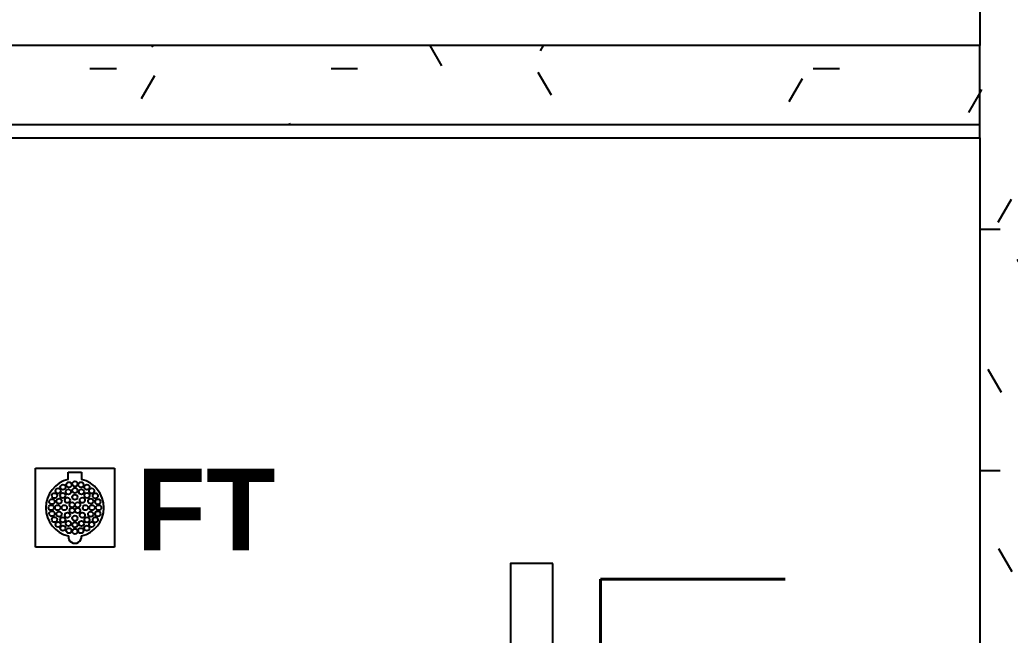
# Model space of a CAD drawing. Header units: millimetres. Extents: x -92759 to 184353, y -15225 to 86714.
# Drawn here: x -69154 to -67275, y 52723 to 53890 of the extents above; entities that cross this region are included whole.
import ezdxf

# ---------------------------------------------------------------- set-up
doc = ezdxf.new("R2010")
doc.units = ezdxf.units.MM
for name, color, linetype in [('0-1', 9, 'Continuous'), ('A-_FLOR----_E', 8, 'Continuous'), ('A-_WALL----_E', 8, 'Continuous'), ('A-_WALL----_H-1', 9, 'Continuous'), ('A-_WALLPRTN_E', 8, 'Continuous'), ('E-legend', 1, 'Continuous'), ('E-LIGHT----E', 1, 'Continuous'), ('M-_SANIFIXR_E', 9, 'Continuous')]:
    doc.layers.add(name, color=color, linetype=linetype)
doc.layers.add('1599_FURN_RHH_BLK8 _NEW__1ST STY_dwg _2_-1', color=7, linetype='Continuous', true_color=0xaaaaaa)
doc.layers.add('A-_FURN_ANNO', color=30, linetype='Continuous', true_color=0xff7f00)
doc.styles.add('Arial_B', font='arialbd.ttf')
doc.styles.add('Simplex', font='simplex_.ttf', dxfattribs={"width": 0.7, "height": 450})
pattern_1 = [(0, (-11870.95, 40538.29), (609.6, 152.4), [50.292, -406.908, 50.292, -406.908, -2438.4]), (0, (-11870.95, 40538.29), (609.6, 152.4), [-914.4, 50.292, -864.108, 50.292, -406.908, -1066.8]), (0, (-11870.95, 40538.29), (609.6, 152.4), [-2286, 50.292, -254.508, 50.292, -711.708]), (120, (-11642.35, 40614.49), (-436.7823, 451.7291), [50.292, -406.908, 50.292, -406.908, -2438.4]), (120, (-11642.35, 40614.49), (-436.7823, 451.7291), [-914.4, 50.292, -864.108, 50.292, -406.908, -1066.8]), (120, (-11642.35, 40614.49), (-436.7823, 451.7291), [-2286, 50.292, -254.508, 50.292, -711.708]), (240, (-11566.15, 40919.29), (-172.8177, -604.1291), [50.292, -406.908, 50.292, -406.908, -2438.4]), (240, (-11566.15, 40919.29), (-172.8177, -604.1291), [-914.4, 50.292, -864.108, 50.292, -406.908, -1066.8]), (240, (-11566.15, 40919.29), (-172.8177, -604.1291), [-2286, 50.292, -254.508, 50.292, -711.708])]

# ---------------------------------------------------------------- blocks, each defined once
blk = doc.blocks.new('IDA - Floor Trap Cover - Floor Trap Cover-9516591-BLK8_RHH_1ST STOREY PLAN')
at = {"layer": 'M-_SANIFIXR_E'}
for p, q in [((-75, -75), (-75, 75)), ((-75, 75), (75, 75)), ((-12.5, 53.6), (-12.5, 67.5)), ((-12.5, 67.5), (12.5, 67.5)), ((12.5, 67.5), (12.5, 53.6)), ((75, 75), (75, -75)), ((75, -75), (-75, -75))]:
    blk.add_line(p, q, dxfattribs=at)
for centre in [(-22.7, 38.8), (-11.3, 43.5), (0, 45), (11.4, 43.5), (22.8, 38.8), (-38.8, 22.8), (-31.8, 31.8), (-23, 23), (-14.1, 14.1), (-12.4, 30), (0, 32.5), (0, 20), (12.4, 30), (14.1, 14.1), (23, 23), (31.8, 31.8), (38.8, 22.7), (-45, 0), (-43.5, 11.4), (-32.5, 0), (-30, 12.4), (-20, 0), (-5.3, 5.3), (5.3, 5.3), (20, 0), (30, 12.4), (32.5, 0), (43.5, 11.3), (45, 0), (-43.5, -11.3), (-38.8, -22.7), (-30, -12.4), (-23, -23), (-14.1, -14.1), (-5.3, -5.3), (0, -20), (5.3, -5.3), (14.1, -14.1), (23, -23), (30, -12.4), (38.8, -22.8), (43.5, -11.4), (-31.8, -31.8), (-22.8, -38.8), (-12.4, -30), (0, -32.5), (12.4, -30), (22.7, -38.8), (31.8, -31.8), (-11.4, -43.5), (0, -45), (11.3, -43.5)]:
    blk.add_circle(centre, 5, dxfattribs=at)
for centre, radius, start, end in [((0, 0), 55, 103.1366, 256.95), ((0, 0), 55, 283.05, 76.8634), ((0, -55), 12.5, 173.475, 6.525)]:
    blk.add_arc(centre, radius, start, end, dxfattribs=at)
blk = doc.blocks.new('1599_FURN_RHH_BLK8 _NEW__1ST STY_dwg _2_-10346281-BLK8_RHH_1ST STOREY PLAN')
at = {"layer": 'A-_FURN_ANNO', "insert": (-33190.5, -26302.6), "char_height": 154.76, "width": 308.524, "attachment_point": 3, "line_spacing_factor": 0.941778, "style": 'Arial_B'}
blk.add_mtext('FT', dxfattribs=at)
blk = doc.blocks.new('A$Cb2bf8f38')
at = {"layer": 'A-_WALL----_H-1'}
h = blk.add_hatch(dxfattribs=at)
h.set_pattern_fill('FP_1', color=256, style=0, pattern_type=2)
h.set_pattern_definition(pattern_1)
h.paths.add_polyline_path([(-24249.9, 21150), (-24249.9, 24750), (-24399.9, 24750), (-24399.9, 21150)])
h = blk.add_hatch(dxfattribs=at)
h.set_pattern_fill('FP_1', color=256, style=0, pattern_type=2)
h.set_pattern_definition(pattern_1)
h.paths.add_polyline_path([(-26400, 21150), (-24399.9, 21150), (-24399.9, 21300), (-26400, 21300)])
h = blk.add_hatch(dxfattribs=at)
h.set_pattern_fill('FP_1', color=256, style=0, pattern_type=2)
h.set_pattern_definition(pattern_1)
h.paths.add_polyline_path([(-24399.9, 20100), (-24249.9, 20100), (-24249.9, 21150), (-24399.9, 21150), (-24399.9, 21125)])
at = {"layer": 'A-_FLOR----_E'}
for p, q in [((-24400, 21125), (-24400, 16150)), ((-26191.1, 20348.7), (-26191.1, 20498.7)), ((-26191.1, 20498.7), (-26041.1, 20498.7)), ((-26041.1, 20498.7), (-26041.1, 20348.7)), ((-26041.1, 20348.7), (-26191.1, 20348.7))]:
    blk.add_line(p, q, dxfattribs=at)
at = {"layer": 'A-_WALL----_E'}
for p, q in [((-24399.9, 21125), (-24399.9, 21300)), ((-27900, 21150), (-24399.9, 21150))]:
    blk.add_line(p, q, dxfattribs=at)
at = {"layer": 'A-_WALLPRTN_E'}
for p, q in [((-24399.9, 24600), (-24399.9, 21300)), ((-24399.9, 21300), (-26250, 21300)), ((-27875, 21125), (-24399.9, 21125)), ((-24399.9, 21125), (-24399.9, 15825))]:
    blk.add_line(p, q, dxfattribs=at)
at = {"layer": '1599_FURN_RHH_BLK8 _NEW__1ST STY_dwg _2_-1'}
blk.add_blockref('1599_FURN_RHH_BLK8 _NEW__1ST STY_dwg _2_-10346281-BLK8_RHH_1ST STOREY PLAN', (7455.1, 46800), dxfattribs=at)
at = {"layer": 'M-_SANIFIXR_E'}
blk.add_blockref('IDA - Floor Trap Cover - Floor Trap Cover-9516591-BLK8_RHH_1ST STOREY PLAN', (-26116.1, 20423.7), dxfattribs=at)
blk = doc.blocks.new('L3WP')
at = {"layer": 'E-LIGHT----E'}
blk.add_line((0, 40), (0, -40), dxfattribs=at)
blk.add_lwpolyline([(-607.5, 40), (-607.5, -40), (607.5, -40), (607.5, 40)], close=True, dxfattribs=at)
at = {"layer": 'E-legend', "lineweight": 18, "style": 'Simplex', "width": 0.7}
for s, p in [('L3', (-619.9, 130.8)), ('WP', (271.5, 126.9))]:
    blk.add_text(s, height=350, dxfattribs=at).set_placement(p)
blk = doc.blocks.new('EL_B8_L1_R4')
at = {"layer": 'E-LIGHT----E', "rotation": 270}
blk.add_blockref('L3WP', (-14457, -20848.3), dxfattribs=at)

msp = doc.modelspace()

# ---------------------------------------------------------------- block references
at = {"layer": '0-1'}
msp.add_blockref('A$Cb2bf8f38', (-42933, 32541.2), dxfattribs=at)

# ---------------------------------------------------------------- next in the draw order: block references
at = {"color": 0}
msp.add_blockref('EL_B8_L1_R4', (-53725.9, 73099.6), dxfattribs=at)

doc.saveas('drawing.dxf')
